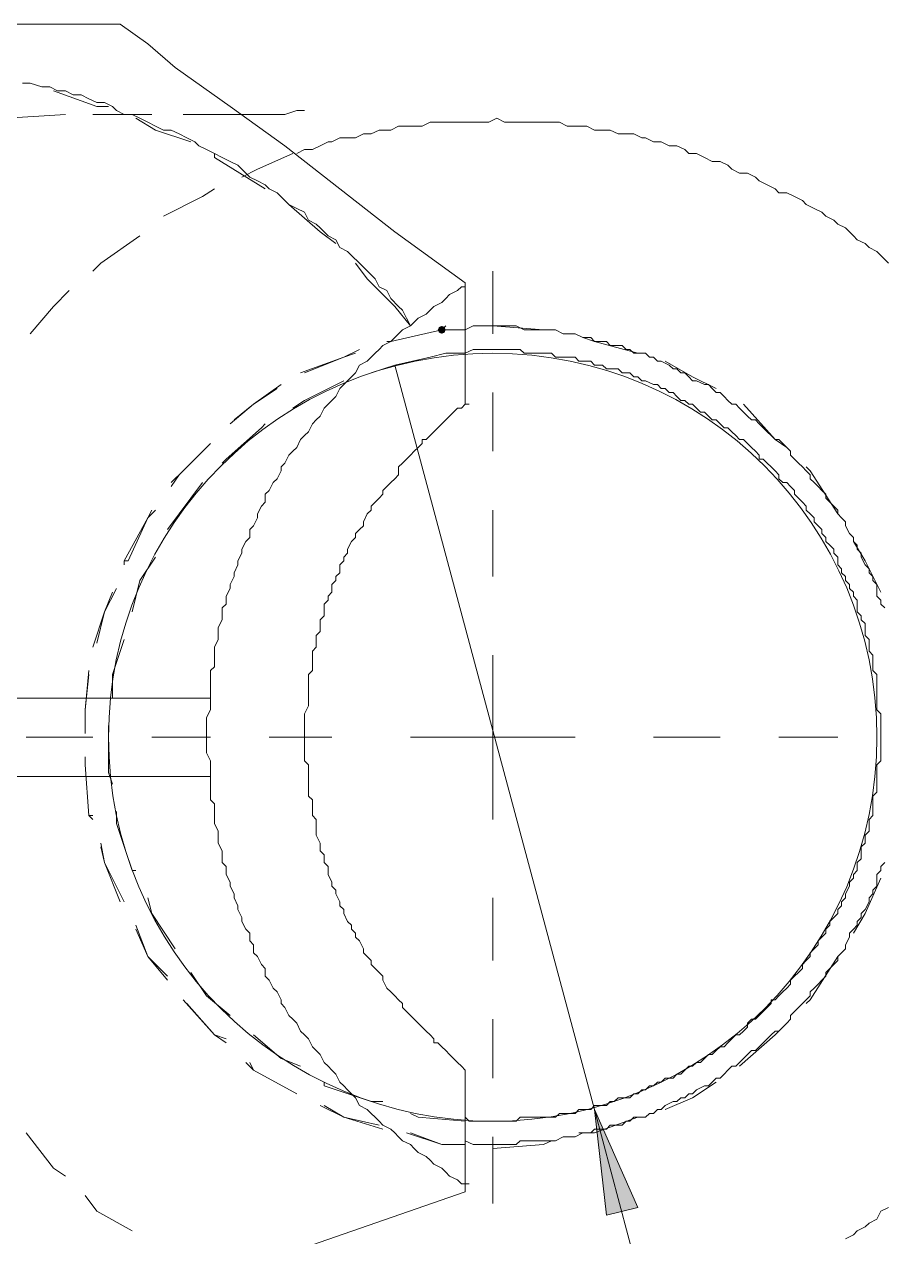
# Model space of a CAD drawing. Header units: millimetres. Extents: x 89051 to 218395, y -330386 to -125649.
# Drawn here: x 100653 to 100765.4, y -128492.6 to -128334 of the extents above; entities that cross this region are included whole.
import ezdxf

# ---------------------------------------------------------------- set-up
doc = ezdxf.new("R2010")
doc.units = ezdxf.units.MM
doc.header["$LTSCALE"] = 13
doc.layers.add('C00-00-00', color=7, linetype='Continuous')
doc.layers.add('C00-00-FF', color=5, linetype='Continuous', true_color=0x0000ff)
doc.layers.add('铁心', color=3, linetype='Continuous', lineweight=0)

msp = doc.modelspace()

# ---------------------------------------------------------------- hatches: boundary and pattern name
at = {"layer": 'C00-00-00'}
h = msp.add_hatch(color=256, dxfattribs=at)
h.dxf.hatch_style = 2
h.paths.add_polyline_path([(100707.02, -128373.97), (100707.17, -128373.61), (100707.54, -128373.46), (100707.9, -128373.61), (100708.05, -128373.97), (100707.9, -128374.33), (100707.54, -128374.48), (100707.17, -128374.33)])
at = {"layer": '铁心', "lineweight": 13}
h = msp.add_hatch(color=256, dxfattribs=at)
h.dxf.hatch_style = 2
h.paths.add_polyline_path([(100727.51, -128475.9), (100729.05, -128489.73), (100733.15, -128488.71)])

# ---------------------------------------------------------------- linework, layer by layer
at = {"layer": 'C00-00-00', "lineweight": 15}
for points in [[(100650.68, -128334.02), (100657.85, -128334.02), (100665.53, -128334.02)], [(100665.53, -128334.02), (100669.12, -128336.58), (100672.7, -128339.65), (100679.87, -128344.77), (100687.05, -128349.9), (100701.39, -128361.16), (100710.61, -128367.82)], [(100703.44, -128373.46), (100702.93, -128372.43), (100702.41, -128371.41), (100701.9, -128370.9), (100700.88, -128369.87), (100700.36, -128368.85), (100699.34, -128368.34), (100698.83, -128367.31), (100698.32, -128366.8), (100697.29, -128365.77), (100696.78, -128365.26), (100695.75, -128364.24), (100695.24, -128363.73), (100694.22, -128363.21), (100693.7, -128362.19), (100692.68, -128361.68), (100691.66, -128360.65), (100691.14, -128360.14), (100690.12, -128359.63), (100689.61, -128358.6), (100688.58, -128358.09), (100687.56, -128357.58), (100687.05, -128357.07), (100686.02, -128356.04), (100685, -128355.53), (100684.48, -128355.02), (100683.46, -128354.51), (100682.44, -128353.99), (100681.41, -128352.97), (100680.9, -128352.46), (100679.87, -128351.94), (100678.85, -128351.43), (100677.83, -128350.92), (100676.8, -128350.41), (100675.78, -128349.9), (100675.26, -128349.38), (100674.24, -128348.87), (100673.22, -128348.36), (100672.19, -128347.85), (100671.17, -128347.85), (100670.14, -128347.33), (100669.12, -128346.82), (100668.09, -128346.31), (100667.07, -128345.8), (100666.04, -128345.8), (100665.02, -128345.29), (100664.51, -128344.77), (100663.48, -128344.26), (100662.46, -128344.26), (100661.43, -128343.75), (100660.41, -128343.24), (100659.39, -128343.24), (100658.36, -128342.72), (100657.34, -128342.72), (100656.31, -128342.21), (100655.29, -128342.21), (100653.75, -128341.7), (100652.73, -128341.7)], [(100656.82, -128342.72), (100662.46, -128344.77)], [(100658.36, -128345.8), (100650.68, -128346.31)], [(100669.63, -128345.8), (100661.95, -128345.8)], [(100662.46, -128344.77), (100664, -128344.77)], [(100680.9, -128345.8), (100673.73, -128345.8)], [(100680.9, -128345.8), (100684.48, -128345.8), (100687.05, -128345.8), (100688.58, -128345.29), (100689.61, -128345.29)], [(100667.58, -128346.31), (100670.14, -128347.85)], [(100765.93, -128365.26), (100764.91, -128364.24), (100764.39, -128363.73), (100763.37, -128363.21), (100762.86, -128362.7), (100761.83, -128362.19), (100761.32, -128361.68), (100760.3, -128360.65), (100759.27, -128360.14), (100758.76, -128359.63), (100757.73, -128359.12), (100757.22, -128358.6), (100756.2, -128358.09), (100755.17, -128357.58), (100754.66, -128357.07), (100753.64, -128356.55), (100752.61, -128356.04), (100751.59, -128356.04), (100751.08, -128355.53), (100750.05, -128355.02), (100749.03, -128354.51), (100748.51, -128353.99), (100747.49, -128353.48), (100746.46, -128353.48), (100745.44, -128352.97), (100744.93, -128352.46), (100743.9, -128351.94), (100742.88, -128351.94), (100741.85, -128351.43), (100740.83, -128350.92), (100739.81, -128350.92), (100739.29, -128350.41), (100738.27, -128349.9), (100737.24, -128349.9), (100736.22, -128349.38), (100735.2, -128349.38), (100734.17, -128348.87), (100733.66, -128348.87), (100732.63, -128348.36), (100731.61, -128348.36), (100730.59, -128348.36), (100729.56, -128347.85), (100728.54, -128347.85), (100727.51, -128347.85), (100726.49, -128347.33), (100725.46, -128347.33), (100724.44, -128347.33), (100723.93, -128347.33), (100722.9, -128346.82), (100721.88, -128346.82), (100720.85, -128346.82), (100719.83, -128346.82), (100718.8, -128346.82), (100717.78, -128346.82), (100716.76, -128346.82), (100715.73, -128346.82), (100714.71, -128346.31), (100713.68, -128346.82), (100712.66, -128346.82), (100712.15, -128346.82), (100711.12, -128346.82), (100710.1, -128346.82), (100709.07, -128346.82), (100708.05, -128346.82), (100707.02, -128346.82), (100706, -128346.82), (100704.97, -128347.33), (100703.95, -128347.33), (100702.93, -128347.33), (100701.9, -128347.33), (100700.88, -128347.85), (100700.36, -128347.85), (100699.34, -128347.85), (100698.32, -128348.36), (100697.29, -128348.36), (100696.27, -128348.87), (100695.24, -128348.87), (100694.22, -128348.87), (100693.19, -128349.38), (100692.68, -128349.38), (100691.66, -128349.9), (100690.63, -128350.41), (100689.61, -128350.41), (100688.58, -128350.92)], [(100670.14, -128347.85), (100674.75, -128349.38)], [(100677.83, -128350.92), (100677.83, -128351.43)], [(100688.07, -128350.92), (100683.46, -128352.97)], [(100677.83, -128351.43), (100684.48, -128355.53)], [(100683.46, -128352.97), (100681.41, -128353.99)], [(100677.83, -128355.53), (100676.29, -128356.55)], [(100676.29, -128356.55), (100671.17, -128359.12)], [(100687.56, -128357.58), (100691.66, -128361.16)], [(100668.09, -128361.68), (100662.97, -128365.26)], [(100691.66, -128361.16), (100693.7, -128362.7)], [(100662.97, -128365.26), (100661.95, -128366.29)], [(100696.27, -128365.26), (100697.8, -128367.31)], [(100710.61, -128368.34), (100710.1, -128368.34), (100709.58, -128368.85), (100708.56, -128369.36), (100708.05, -128369.87), (100707.54, -128370.38), (100706.51, -128370.9), (100706, -128371.41), (100705.49, -128371.92), (100704.46, -128372.43), (100703.95, -128372.95), (100703.44, -128373.46), (100702.41, -128373.97), (100701.9, -128374.48), (100701.39, -128374.99), (100700.88, -128375.51), (100699.85, -128376.02), (100699.34, -128376.53), (100698.83, -128377.04), (100698.32, -128377.56), (100697.8, -128378.07), (100696.78, -128378.58), (100696.27, -128379.6), (100695.75, -128380.12), (100695.24, -128380.63), (100694.73, -128381.14), (100694.22, -128381.65), (100693.7, -128382.68), (100693.19, -128383.19), (100692.68, -128383.7), (100692.17, -128384.21), (100691.66, -128385.24), (100691.14, -128385.75), (100690.63, -128386.26), (100690.12, -128387.29), (100689.61, -128387.8), (100689.09, -128388.31), (100688.58, -128389.34), (100688.07, -128389.85), (100687.56, -128390.36), (100687.05, -128391.39), (100686.53, -128391.9), (100686.53, -128392.41), (100686.02, -128393.44), (100685.51, -128393.95), (100685, -128394.97), (100684.48, -128395.48), (100684.48, -128396.51), (100683.97, -128397.02), (100683.46, -128398.05), (100683.46, -128398.56), (100682.95, -128399.58), (100682.44, -128400.09), (100682.44, -128401.12), (100681.92, -128401.63), (100681.41, -128402.66), (100681.41, -128403.17), (100680.9, -128404.19), (100680.9, -128404.7), (100680.39, -128405.73), (100680.39, -128406.24), (100679.87, -128407.27), (100679.87, -128407.78), (100679.36, -128408.8), (100679.36, -128409.83), (100678.85, -128410.34), (100678.85, -128411.36), (100678.85, -128411.88), (100678.34, -128412.9), (100678.34, -128413.92), (100678.34, -128414.44), (100677.83, -128415.46), (100677.83, -128415.97), (100677.83, -128417), (100677.83, -128418.02), (100677.31, -128418.53), (100677.31, -128419.56), (100677.31, -128420.07), (100677.31, -128421.1), (100677.31, -128422.12), (100677.31, -128422.63), (100677.31, -128423.66), (100676.8, -128424.68), (100676.8, -128425.19), (100676.8, -128426.22), (100676.8, -128426.73), (100676.8, -128427.75), (100676.8, -128428.78), (100676.8, -128429.29), (100677.31, -128430.32), (100677.31, -128431.34), (100677.31, -128431.85), (100677.31, -128432.88), (100677.31, -128433.9), (100677.31, -128434.41), (100677.31, -128435.44), (100677.83, -128435.95), (100677.83, -128436.97), (100677.83, -128438), (100677.83, -128438.51), (100678.34, -128439.54), (100678.34, -128440.05), (100678.34, -128441.07), (100678.85, -128442.1), (100678.85, -128442.61), (100678.85, -128443.63), (100679.36, -128444.15), (100679.36, -128445.17), (100679.87, -128446.2), (100679.87, -128446.71), (100680.39, -128447.73), (100680.39, -128448.24), (100680.9, -128449.27), (100680.9, -128449.78), (100681.41, -128450.81), (100681.41, -128451.32), (100681.92, -128452.34), (100682.44, -128452.85), (100682.44, -128453.88), (100682.95, -128454.39), (100682.95, -128455.42), (100683.46, -128455.93), (100683.97, -128456.95), (100684.48, -128457.46), (100684.48, -128458.49), (100685, -128459), (100685.51, -128460.03), (100686.02, -128460.54), (100686.53, -128461.56), (100686.53, -128462.07), (100687.05, -128462.59), (100687.56, -128463.61), (100688.07, -128464.12), (100688.58, -128464.64), (100689.09, -128465.66), (100689.61, -128466.17), (100690.12, -128466.68), (100690.63, -128467.71), (100691.14, -128468.22), (100691.66, -128468.73), (100692.17, -128469.76), (100692.68, -128470.27), (100693.19, -128470.78), (100693.7, -128471.29), (100694.22, -128472.32), (100694.73, -128472.83), (100695.24, -128473.34), (100695.75, -128473.86), (100696.27, -128474.37), (100696.78, -128475.39), (100697.8, -128475.9), (100698.32, -128476.42), (100698.83, -128476.93), (100699.34, -128477.44), (100699.85, -128477.95), (100700.88, -128478.47), (100701.39, -128478.98), (100701.9, -128479.49), (100702.41, -128480), (100703.44, -128480.51), (100703.95, -128481.03), (100704.46, -128481.54), (100705.49, -128482.05), (100706, -128482.56), (100706.51, -128483.08), (100707.54, -128483.59), (100708.05, -128484.1), (100708.56, -128484.61), (100709.58, -128485.12), (100710.1, -128485.64), (100710.61, -128485.64), (100711.12, -128485.64)], [(100697.8, -128367.31), (100701.39, -128370.9)], [(100710.61, -128367.82), (100710.61, -128368.34)], [(100710.61, -128383.7), (100710.61, -128368.34)], [(100658.87, -128368.85), (100656.82, -128370.9)], [(100656.82, -128370.9), (100653.75, -128374.48)], [(100701.39, -128370.9), (100703.44, -128373.46)], [(100700.88, -128375.51), (100707.54, -128373.97)], [(100700.88, -128375.51), (100707.54, -128373.97)], [(100707.54, -128373.97), (100708.05, -128373.46)], [(100707.54, -128373.97), (100710.61, -128373.97)], [(100710.61, -128373.97), (100711.63, -128373.46), (100712.15, -128373.46), (100712.66, -128373.46), (100713.68, -128373.46), (100714.19, -128373.46), (100714.71, -128373.46), (100715.22, -128373.46), (100716.24, -128373.46), (100716.76, -128373.46), (100717.27, -128373.46), (100718.29, -128373.97), (100718.8, -128373.97), (100719.32, -128373.97), (100719.83, -128373.97), (100720.85, -128373.97), (100721.37, -128373.97), (100721.88, -128373.97), (100722.39, -128373.97), (100723.41, -128374.48), (100723.93, -128374.48), (100724.44, -128374.48), (100724.95, -128374.48), (100725.98, -128374.99), (100726.49, -128374.99), (100727, -128374.99), (100727.51, -128375.51), (100728.54, -128375.51), (100729.05, -128375.51), (100729.56, -128376.02), (100730.07, -128376.02), (100731.1, -128376.02), (100731.61, -128376.53), (100732.12, -128376.53), (100732.63, -128377.04), (100733.15, -128377.04), (100734.17, -128377.04), (100734.68, -128377.56), (100735.2, -128377.56), (100735.71, -128378.07), (100736.22, -128378.07), (100737.24, -128378.58), (100737.76, -128379.09), (100738.27, -128379.09), (100738.78, -128379.6), (100739.29, -128379.6), (100739.81, -128380.12), (100740.32, -128380.63), (100740.83, -128380.63), (100741.85, -128381.14), (100742.37, -128381.14), (100742.88, -128381.65), (100743.39, -128382.17), (100743.9, -128382.17), (100744.42, -128382.68), (100744.93, -128383.19), (100745.44, -128383.7), (100745.95, -128383.7), (100746.46, -128384.21), (100746.98, -128384.73), (100747.49, -128385.24), (100748, -128385.75), (100748.51, -128385.75), (100749.03, -128386.26), (100749.54, -128386.78), (100750.05, -128387.29), (100750.56, -128387.8), (100751.08, -128388.31), (100751.59, -128388.31), (100752.1, -128388.83), (100752.61, -128389.34), (100753.12, -128389.85), (100753.12, -128390.36), (100753.64, -128390.87), (100754.15, -128391.39), (100754.66, -128391.9), (100755.17, -128392.41), (100755.69, -128392.92), (100755.69, -128393.44), (100756.2, -128393.95), (100756.71, -128394.46), (100757.22, -128394.97), (100757.73, -128395.48), (100757.73, -128396), (100758.25, -128396.51), (100758.76, -128397.02), (100759.27, -128397.53), (100759.27, -128398.05), (100759.78, -128398.56), (100760.3, -128399.07), (100760.3, -128399.58), (100760.81, -128400.61), (100761.32, -128401.12), (100761.32, -128401.63), (100761.83, -128402.14), (100761.83, -128402.66), (100762.34, -128403.17), (100762.34, -128403.68), (100762.86, -128404.7), (100763.37, -128405.22), (100763.37, -128405.73), (100763.88, -128406.24), (100763.88, -128406.75), (100764.39, -128407.27), (100764.39, -128408.29), (100764.39, -128408.8), (100764.91, -128409.31), (100764.91, -128409.83), (100765.42, -128410.34)], [(100712.15, -128373.46), (100714.19, -128373.46)], [(100714.19, -128373.46), (100720.85, -128373.97)], [(100720.85, -128373.97), (100721.88, -128373.97)], [(100700.36, -128375.51), (100700.88, -128375.51)], [(100700.36, -128375.51), (100700.88, -128375.51)], [(100725.98, -128374.99), (100727.51, -128375.51)], [(100727.51, -128375.51), (100733.15, -128377.04)], [(100689.09, -128379.6), (100694.73, -128377.56)], [(100689.61, -128379.6), (100694.73, -128377.56)], [(100694.73, -128377.56), (100696.78, -128376.53)], [(100694.73, -128377.56), (100696.27, -128377.04)], [(100701.39, -128378.58), (100706, -128377.56)], [(100706, -128377.56), (100708.05, -128377.04)], [(100708.05, -128377.04), (100710.61, -128377.04)], [(100710.61, -128377.04), (100711.63, -128376.53), (100712.15, -128376.53), (100712.66, -128376.53), (100713.17, -128376.53), (100714.19, -128376.53), (100714.71, -128376.53), (100715.22, -128376.53), (100715.73, -128376.53), (100716.24, -128376.53), (100717.27, -128376.53), (100717.78, -128376.53), (100718.29, -128377.04), (100718.8, -128377.04), (100719.32, -128377.04), (100720.34, -128377.04), (100720.85, -128377.04), (100721.37, -128377.04), (100721.88, -128377.04), (100722.39, -128377.56), (100723.41, -128377.56), (100723.93, -128377.56), (100724.44, -128377.56), (100724.95, -128377.56), (100725.46, -128378.07), (100725.98, -128378.07), (100727, -128378.07), (100727.51, -128378.58), (100728.02, -128378.58), (100728.54, -128378.58), (100729.05, -128379.09), (100729.56, -128379.09), (100730.59, -128379.09), (100731.1, -128379.6), (100731.61, -128379.6), (100732.12, -128379.6), (100732.63, -128380.12), (100733.15, -128380.12), (100733.66, -128380.63), (100734.17, -128380.63), (100735.2, -128381.14), (100735.71, -128381.14), (100736.22, -128381.65), (100736.73, -128381.65), (100737.24, -128382.17), (100737.76, -128382.17), (100738.27, -128382.68), (100738.78, -128383.19), (100739.29, -128383.19), (100739.81, -128383.7), (100740.32, -128383.7), (100740.83, -128384.21), (100741.34, -128384.73), (100741.85, -128384.73), (100742.37, -128385.24), (100742.88, -128385.75), (100743.39, -128385.75), (100743.9, -128386.26), (100744.42, -128386.78), (100744.93, -128386.78), (100745.44, -128387.29), (100745.95, -128387.8), (100746.46, -128388.31), (100746.98, -128388.31), (100747.49, -128388.83), (100748, -128389.34), (100748.51, -128389.85), (100749.03, -128390.36), (100749.03, -128390.87), (100749.54, -128390.87), (100750.05, -128391.39), (100750.56, -128391.9), (100751.08, -128392.41), (100751.59, -128392.92), (100751.59, -128393.44), (100752.1, -128393.95), (100752.61, -128393.95), (100753.12, -128394.46), (100753.64, -128394.97), (100753.64, -128395.48), (100754.15, -128396), (100754.66, -128396.51), (100755.17, -128397.02), (100755.17, -128397.53), (100755.69, -128398.05), (100756.2, -128398.56), (100756.2, -128399.07), (100756.71, -128399.58), (100757.22, -128400.09), (100757.22, -128400.61), (100757.73, -128401.12), (100757.73, -128401.63), (100758.25, -128402.14), (100758.76, -128402.66), (100758.76, -128403.17), (100759.27, -128403.68), (100759.27, -128404.7), (100759.78, -128405.22), (100759.78, -128405.73), (100760.3, -128406.24), (100760.3, -128406.75), (100760.81, -128407.27), (100760.81, -128407.78), (100761.32, -128408.29), (100761.32, -128408.8), (100761.83, -128409.31), (100761.83, -128410.34), (100761.83, -128410.85), (100762.34, -128411.36), (100762.34, -128411.88), (100762.86, -128412.39), (100762.86, -128412.9), (100762.86, -128413.92), (100763.37, -128414.44), (100763.37, -128414.95), (100763.37, -128415.46), (100763.37, -128415.97), (100763.88, -128416.49), (100763.88, -128417.51), (100763.88, -128418.02), (100763.88, -128418.53), (100764.39, -128419.05), (100764.39, -128419.56), (100764.39, -128420.58), (100764.39, -128421.1), (100764.39, -128421.61), (100764.39, -128422.12), (100764.39, -128422.63), (100764.39, -128423.66), (100764.91, -128424.17), (100764.91, -128424.68), (100764.91, -128425.19), (100764.91, -128425.71), (100764.91, -128426.73), (100764.91, -128427.24), (100764.91, -128427.75), (100764.91, -128428.27), (100764.91, -128428.78), (100764.91, -128429.8), (100764.91, -128430.32), (100764.39, -128430.83), (100764.39, -128431.34), (100764.39, -128431.85), (100764.39, -128432.88), (100764.39, -128433.39), (100764.39, -128433.9), (100764.39, -128434.41), (100763.88, -128434.93), (100763.88, -128435.95), (100763.88, -128436.46), (100763.88, -128436.97), (100763.88, -128437.49), (100763.37, -128438), (100763.37, -128438.51), (100763.37, -128439.54), (100762.86, -128440.05), (100762.86, -128440.56), (100762.86, -128441.07), (100762.34, -128441.59), (100762.34, -128442.1), (100762.34, -128443.12), (100761.83, -128443.63), (100761.83, -128444.15), (100761.83, -128444.66), (100761.32, -128445.17), (100761.32, -128445.68), (100760.81, -128446.2), (100760.81, -128446.71), (100760.3, -128447.73), (100760.3, -128448.24), (100759.78, -128448.76), (100759.78, -128449.27), (100759.27, -128449.78), (100759.27, -128450.29), (100758.76, -128450.81), (100758.25, -128451.32), (100758.25, -128451.83), (100757.73, -128452.34), (100757.73, -128452.85), (100757.22, -128453.37), (100756.71, -128453.88), (100756.71, -128454.39), (100756.2, -128454.9), (100755.69, -128455.42), (100755.69, -128455.93), (100755.17, -128456.44), (100754.66, -128456.95), (100754.66, -128457.46), (100754.15, -128457.98), (100753.64, -128458.49), (100753.12, -128459), (100753.12, -128459.51), (100752.61, -128460.03), (100752.1, -128460.54), (100751.59, -128461.05), (100751.08, -128461.56), (100750.56, -128461.56), (100750.56, -128462.07), (100750.05, -128462.59), (100749.54, -128463.1), (100749.03, -128463.61), (100748.51, -128464.12), (100748, -128464.12), (100747.49, -128464.64), (100747.49, -128465.15), (100746.98, -128465.66), (100746.46, -128466.17), (100745.95, -128466.17), (100745.44, -128466.68), (100744.93, -128467.2), (100744.42, -128467.71), (100743.9, -128467.71), (100743.39, -128468.22), (100742.88, -128468.73), (100742.37, -128468.73), (100741.85, -128469.25), (100741.34, -128469.76), (100740.83, -128469.76), (100740.32, -128470.27), (100739.81, -128470.27), (100739.29, -128470.78), (100738.78, -128471.29), (100738.27, -128471.29), (100737.76, -128471.81), (100736.73, -128471.81), (100736.22, -128472.32), (100735.71, -128472.32), (100735.2, -128472.83), (100734.68, -128472.83), (100734.17, -128473.34), (100733.66, -128473.34), (100733.15, -128473.86), (100732.63, -128473.86), (100732.12, -128474.37), (100731.1, -128474.37), (100730.59, -128474.37), (100730.07, -128474.88), (100729.56, -128474.88), (100729.05, -128475.39), (100728.54, -128475.39), (100727.51, -128475.39), (100727, -128475.9), (100726.49, -128475.9), (100725.98, -128475.9), (100725.46, -128475.9), (100724.95, -128476.42), (100723.93, -128476.42), (100723.41, -128476.42), (100722.9, -128476.42), (100722.39, -128476.93), (100721.88, -128476.93), (100720.85, -128476.93), (100720.34, -128476.93), (100719.83, -128476.93), (100719.32, -128476.93), (100718.8, -128476.93), (100717.78, -128476.93), (100717.27, -128477.44), (100716.76, -128477.44), (100716.24, -128477.44), (100715.73, -128477.44), (100714.71, -128477.44), (100714.19, -128477.44), (100713.68, -128477.44), (100713.17, -128477.44), (100712.66, -128477.44), (100711.63, -128477.44), (100711.12, -128477.44), (100710.61, -128476.93)], [(100698.32, -128379.6), (100701.39, -128378.58)], [(100736.73, -128378.07), (100740.32, -128380.12)], [(100689.61, -128383.19), (100694.73, -128380.63)], [(100740.32, -128380.12), (100743.39, -128381.65)], [(100682.95, -128383.7), (100686.53, -128381.14)], [(100682.95, -128383.7), (100686.02, -128381.65)], [(100679.87, -128386.26), (100682.95, -128383.7)], [(100680.39, -128385.75), (100682.95, -128383.7)], [(100688.07, -128384.21), (100689.61, -128383.19)], [(100710.61, -128470.78), (100710.1, -128470.27), (100709.58, -128469.76), (100709.07, -128469.25), (100708.56, -128468.73), (100708.05, -128468.22), (100707.54, -128467.71), (100707.02, -128467.2), (100706.51, -128467.2), (100706.51, -128466.68), (100706, -128466.17), (100705.49, -128465.66), (100704.97, -128465.15), (100704.46, -128464.64), (100703.95, -128464.12), (100703.44, -128463.61), (100702.93, -128463.1), (100702.41, -128462.59), (100702.41, -128462.07), (100701.9, -128461.56), (100701.39, -128461.05), (100700.88, -128460.54), (100700.36, -128460.03), (100699.85, -128459), (100699.85, -128458.49), (100699.34, -128457.98), (100698.83, -128457.46), (100698.32, -128456.95), (100698.32, -128456.44), (100697.8, -128455.93), (100697.29, -128455.42), (100697.29, -128454.9), (100696.78, -128453.88), (100696.27, -128453.37), (100696.27, -128452.85), (100695.75, -128452.34), (100695.75, -128451.83), (100695.24, -128451.32), (100694.73, -128450.29), (100694.73, -128449.78), (100694.22, -128449.27), (100694.22, -128448.76), (100693.7, -128447.73), (100693.7, -128447.22), (100693.19, -128446.71), (100693.19, -128446.2), (100692.68, -128445.17), (100692.68, -128444.66), (100692.68, -128444.15), (100692.17, -128443.63), (100692.17, -128442.61), (100691.66, -128442.1), (100691.66, -128441.59), (100691.66, -128441.07), (100691.14, -128440.05), (100691.14, -128439.54), (100691.14, -128439.02), (100691.14, -128438), (100690.63, -128437.49), (100690.63, -128436.97), (100690.63, -128435.95), (100690.63, -128435.44), (100690.12, -128434.93), (100690.12, -128434.41), (100690.12, -128433.39), (100690.12, -128432.88), (100690.12, -128432.36), (100690.12, -128431.34), (100690.12, -128430.83), (100689.61, -128430.32), (100689.61, -128429.29), (100689.61, -128428.78), (100689.61, -128428.27), (100689.61, -128427.24), (100689.61, -128426.73), (100689.61, -128426.22), (100689.61, -128425.19), (100689.61, -128424.68), (100689.61, -128424.17), (100690.12, -128423.14), (100690.12, -128422.63), (100690.12, -128422.12), (100690.12, -128421.1), (100690.12, -128420.58), (100690.12, -128420.07), (100690.12, -128419.05), (100690.63, -128418.53), (100690.63, -128418.02), (100690.63, -128417), (100690.63, -128416.49), (100690.63, -128415.97), (100691.14, -128415.46), (100691.14, -128414.44), (100691.14, -128413.92), (100691.66, -128413.41), (100691.66, -128412.39), (100691.66, -128411.88), (100692.17, -128411.36), (100692.17, -128410.85), (100692.17, -128409.83), (100692.68, -128409.31), (100692.68, -128408.8), (100693.19, -128408.29), (100693.19, -128407.27), (100693.7, -128406.75), (100693.7, -128406.24), (100694.22, -128405.73), (100694.22, -128404.7), (100694.73, -128404.19), (100694.73, -128403.68), (100695.24, -128403.17), (100695.24, -128402.66), (100695.75, -128401.63), (100696.27, -128401.12), (100696.27, -128400.61), (100696.78, -128400.09), (100697.29, -128399.58), (100697.29, -128399.07), (100697.8, -128398.05), (100698.32, -128397.53), (100698.32, -128397.02), (100698.83, -128396.51), (100699.34, -128396), (100699.85, -128395.48), (100699.85, -128394.97), (100700.36, -128394.46), (100700.88, -128393.95), (100701.39, -128393.44), (100701.9, -128392.92), (100701.9, -128391.9), (100702.41, -128391.39), (100702.93, -128390.87), (100703.44, -128390.36), (100703.95, -128389.85), (100704.46, -128389.34), (100704.97, -128388.83), (100704.97, -128388.31), (100705.49, -128388.31), (100706, -128387.8), (100706.51, -128387.29), (100707.02, -128386.78), (100707.54, -128386.26), (100708.05, -128385.75), (100708.56, -128385.24), (100709.07, -128384.73), (100709.58, -128384.21), (100710.1, -128384.21), (100710.61, -128383.7), (100711.12, -128383.7)], [(100746.98, -128383.7), (100751.08, -128388.31)], [(100679.36, -128390.87), (100683.97, -128386.78)], [(100683.97, -128386.78), (100684.48, -128386.26)], [(100673.22, -128392.92), (100677.31, -128388.83)], [(100673.73, -128392.41), (100677.31, -128388.83)], [(100751.08, -128388.31), (100752.61, -128389.34)], [(100678.85, -128391.39), (100679.36, -128390.87)], [(100755.17, -128391.9), (100755.69, -128392.41)], [(100672.19, -128393.95), (100673.73, -128392.41)], [(100672.19, -128394.46), (100673.22, -128392.92)], [(100755.69, -128392.41), (100759.27, -128398.05)], [(100674.75, -128396), (100676.29, -128393.95)], [(100671.68, -128400.09), (100674.75, -128396)], [(100669.12, -128398.56), (100670.14, -128397.53)], [(100669.12, -128398.56), (100669.63, -128397.53)], [(100666.04, -128404.19), (100669.12, -128398.56)], [(100666.56, -128404.19), (100669.12, -128398.56)], [(100761.32, -128401.63), (100762.86, -128404.19)], [(100666.04, -128404.19), (100666.56, -128404.19)], [(100666.04, -128404.7), (100666.04, -128404.19)], [(100668.09, -128406.75), (100670.14, -128403.68)], [(100762.86, -128404.19), (100764.91, -128408.29)], [(100663.48, -128410.85), (100665.02, -128407.78)], [(100667.07, -128410.85), (100668.09, -128406.75)], [(100663.48, -128410.85), (100664.51, -128408.29)], [(100661.95, -128415.46), (100663.48, -128410.85)], [(100662.46, -128414.95), (100663.48, -128410.85)], [(100664.51, -128419.05), (100666.04, -128414.44)], [(100660.92, -128423.66), (100661.43, -128418.53)], [(100660.92, -128423.66), (100661.43, -128419.05)], [(100664.51, -128422.12), (100664.51, -128419.05)], [(100677.31, -128422.12), (100610.72, -128422.12)], [(100660.92, -128426.22), (100660.92, -128423.66)], [(100660.92, -128426.73), (100660.92, -128423.66)], [(100664, -128431.85), (100664, -128425.71)], [(100660.92, -128430.83), (100660.92, -128429.8)], [(100660.92, -128430.83), (100660.92, -128430.32)], [(100661.43, -128437.49), (100660.92, -128430.83)], [(100661.43, -128437.49), (100660.92, -128430.83)], [(100677.31, -128432.36), (100610.72, -128432.36)], [(100664.51, -128433.39), (100664, -128431.85)], [(100661.95, -128437.49), (100661.43, -128437.49)], [(100661.95, -128438), (100661.43, -128437.49)], [(100665.02, -128438.51), (100665.02, -128436.97)], [(100667.07, -128444.66), (100665.02, -128438.51)], [(100663.48, -128443.63), (100662.97, -128441.07)], [(100663.48, -128443.63), (100662.97, -128441.59)], [(100665.53, -128448.76), (100663.48, -128443.63)], [(100666.04, -128448.76), (100663.48, -128443.63)], [(100765.42, -128443.63), (100764.91, -128444.15), (100764.91, -128444.66), (100764.39, -128445.17), (100764.39, -128445.68), (100764.39, -128446.71), (100763.88, -128447.22), (100763.88, -128447.73), (100763.37, -128448.24), (100763.37, -128448.76), (100762.86, -128449.78), (100762.34, -128450.29), (100762.34, -128450.81), (100761.83, -128451.32), (100761.83, -128451.83), (100761.32, -128452.34), (100760.81, -128452.85), (100760.81, -128453.37), (100760.3, -128454.39), (100760.3, -128454.9), (100759.78, -128455.42), (100759.27, -128455.93), (100759.27, -128456.44), (100758.76, -128456.95), (100758.25, -128457.46), (100757.73, -128457.98), (100757.73, -128458.49), (100757.22, -128459), (100756.71, -128459.51), (100756.2, -128460.03), (100755.69, -128460.54), (100755.69, -128461.05), (100755.17, -128461.56), (100754.66, -128462.07), (100754.15, -128462.59), (100753.64, -128463.1), (100753.12, -128463.61), (100753.12, -128464.12), (100752.61, -128464.64), (100752.1, -128465.15), (100751.59, -128465.66), (100751.08, -128465.66), (100750.56, -128466.17), (100750.05, -128466.68), (100749.54, -128467.2), (100749.03, -128467.71), (100748.51, -128468.22), (100748, -128468.22), (100747.49, -128468.73), (100746.98, -128469.25), (100746.46, -128469.76), (100745.95, -128470.27), (100745.44, -128470.27), (100744.93, -128470.78), (100744.42, -128471.29), (100743.9, -128471.81), (100743.39, -128471.81), (100742.88, -128472.32), (100742.37, -128472.83), (100741.85, -128472.83), (100740.83, -128473.34), (100740.32, -128473.86), (100739.81, -128473.86), (100739.29, -128474.37), (100738.78, -128474.37), (100738.27, -128474.88), (100737.76, -128474.88), (100736.73, -128475.39), (100736.22, -128475.9), (100735.71, -128475.9), (100735.2, -128476.42), (100734.68, -128476.42), (100734.17, -128476.93), (100733.15, -128476.93), (100732.63, -128476.93), (100732.12, -128477.44), (100731.61, -128477.44), (100731.1, -128477.95), (100730.07, -128477.95), (100729.56, -128477.95), (100729.05, -128478.47), (100728.54, -128478.47), (100727.51, -128478.47), (100727, -128478.98), (100726.49, -128478.98), (100725.98, -128478.98), (100724.95, -128479.49), (100724.44, -128479.49), (100723.93, -128479.49), (100723.41, -128479.49), (100722.39, -128480), (100721.88, -128480), (100721.37, -128480), (100720.85, -128480), (100719.83, -128480), (100719.32, -128480), (100718.8, -128480), (100717.78, -128480), (100717.27, -128480.51), (100716.76, -128480.51), (100716.24, -128480.51), (100715.22, -128480.51), (100714.71, -128480.51), (100714.19, -128480.51), (100713.68, -128480.51), (100712.66, -128480.51), (100712.15, -128480.51), (100711.63, -128480.51), (100710.61, -128480)], [(100667.58, -128444.66), (100667.07, -128444.66)], [(100764.91, -128445.68), (100762.86, -128450.29)], [(100669.63, -128450.29), (100669.12, -128448.24)], [(100672.7, -128454.9), (100669.63, -128450.29)], [(100762.86, -128450.29), (100761.32, -128452.85)], [(100669.12, -128455.93), (100667.58, -128451.83)], [(100669.12, -128455.93), (100667.58, -128452.34)], [(100671.68, -128458.49), (100669.12, -128455.93)], [(100671.68, -128459), (100669.12, -128455.93)], [(100759.27, -128455.93), (100755.69, -128461.56)], [(100676.8, -128461.05), (100674.75, -128457.98)], [(100677.83, -128466.17), (100673.73, -128461.56)], [(100679.87, -128463.61), (100676.8, -128461.05)], [(100755.69, -128461.56), (100755.17, -128462.07)], [(100677.83, -128466.17), (100674.24, -128462.07)], [(100679.36, -128466.68), (100677.83, -128466.17)], [(100679.36, -128467.2), (100677.83, -128466.17)], [(100686.53, -128469.25), (100682.95, -128466.17)], [(100751.08, -128466.17), (100746.46, -128470.27)], [(100752.1, -128465.15), (100751.08, -128466.17)], [(100682.95, -128470.78), (100681.92, -128469.76)], [(100682.95, -128470.78), (100682.44, -128469.76)], [(100689.09, -128470.27), (100686.53, -128469.25)], [(100688.58, -128473.86), (100682.95, -128470.78)], [(100688.58, -128473.86), (100682.95, -128470.78)], [(100710.61, -128486.15), (100710.61, -128470.78)], [(100692.17, -128472.83), (100692.17, -128472.32)], [(100698.32, -128474.88), (100692.17, -128472.83)], [(100743.39, -128472.32), (100740.32, -128474.37)], [(100740.32, -128474.37), (100736.73, -128475.9)], [(100694.73, -128476.93), (100691.66, -128475.39)], [(100694.73, -128476.93), (100692.17, -128475.39)], [(100699.85, -128474.88), (100698.32, -128474.88)], [(100699.34, -128477.95), (100694.73, -128476.93)], [(100699.85, -128478.47), (100694.73, -128476.93)], [(100704.46, -128476.93), (100703.44, -128476.42)], [(100710.61, -128477.44), (100704.46, -128476.93)], [(100733.15, -128476.93), (100727.51, -128478.98)], [(100653.24, -128478.98), (100656.82, -128483.59)], [(100707.54, -128480.51), (100702.93, -128478.98)], [(100707.54, -128480.51), (100703.44, -128478.98)], [(100727.51, -128478.98), (100725.46, -128478.98)], [(100710.1, -128480.51), (100707.54, -128480.51)], [(100710.61, -128480.51), (100707.54, -128480.51)], [(100720.85, -128480.51), (100714.19, -128481.03)], [(100714.19, -128481.03), (100714.19, -128480.51)], [(100721.88, -128480), (100720.85, -128480.51)], [(100656.82, -128483.59), (100658.36, -128484.61)], [(100613.28, -128520.47), (100710.61, -128486.66)], [(100660.92, -128487.17), (100662.46, -128489.22)], [(100710.61, -128486.66), (100710.61, -128486.15)], [(100760.3, -128492.81), (100761.32, -128492.3), (100761.83, -128491.78), (100762.86, -128491.27), (100763.37, -128490.76), (100764.39, -128490.25), (100764.91, -128489.22), (100765.93, -128488.71)], [(100662.46, -128489.22), (100667.07, -128491.78)]]:
    msp.add_lwpolyline(points, dxfattribs=at)
at = {"layer": 'C00-00-FF', "lineweight": 15}
for points in [[(100714.19, -128374.48), (100714.19, -128366.29)], [(100714.19, -128389.85), (100714.19, -128382.17)], [(100714.19, -128406.24), (100714.19, -128397.53)], [(100714.19, -128427.24), (100714.19, -128416.49)], [(100661.95, -128427.24), (100653.24, -128427.24)], [(100677.31, -128427.24), (100669.63, -128427.24)], [(100693.19, -128427.24), (100685, -128427.24)], [(100714.19, -128427.24), (100703.44, -128427.24)], [(100714.19, -128427.24), (100724.95, -128427.24)], [(100735.2, -128427.24), (100743.9, -128427.24)], [(100751.59, -128427.24), (100759.27, -128427.24)], [(100714.19, -128464.12), (100714.19, -128471.81)], [(100714.19, -128479.49), (100714.19, -128488.2)]]:
    msp.add_lwpolyline(points, dxfattribs=at)
msp.add_circle((100714.19, -128427.24), 50.2, dxfattribs=at)
at = {"layer": '铁心', "lineweight": 13}
for points in [[(100727.51, -128475.9), (100701.39, -128378.58)], [(100714.19, -128427.24), (100714.19, -128438)], [(100714.19, -128448.24), (100714.19, -128456.44)], [(100727.51, -128475.9), (100753.64, -128574.25)]]:
    msp.add_lwpolyline(points, dxfattribs=at)
msp.add_lwpolyline([(100727.51, -128475.9), (100729.05, -128489.73), (100733.15, -128488.71)], close=True, dxfattribs=at)

doc.saveas('drawing.dxf')
